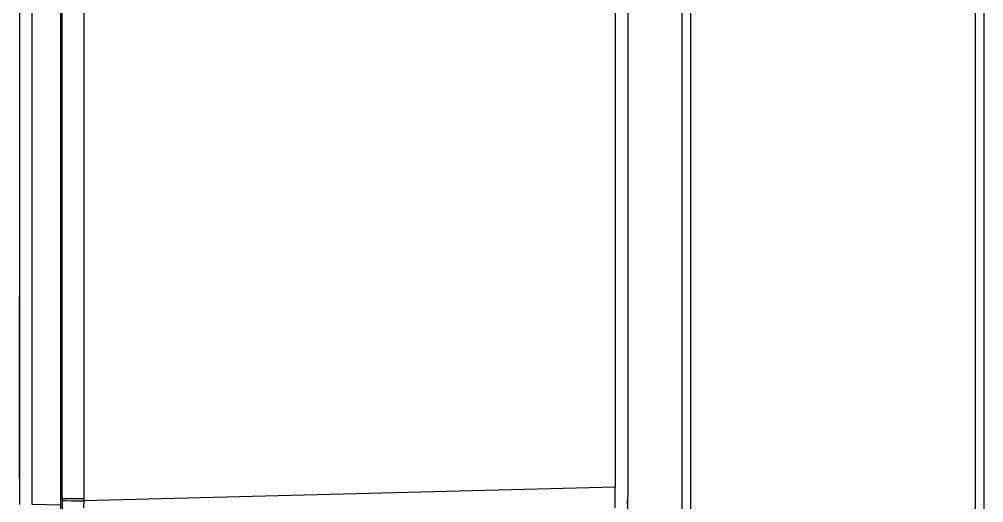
# Model space of a CAD drawing. Header units: feet. Extents: x 0.3 to 98.5, y -18.6 to 31.5.
# Drawn here: x 48.094 to 48.595, y -6.442 to -6.191 of the extents above; entities that cross this region are included whole.
import ezdxf

# ---------------------------------------------------------------- set-up
doc = ezdxf.new("R2010")
doc.units = ezdxf.units.FT
doc.header["$MEASUREMENT"] = 0
doc.layers.add('E-COMB-BOX', color=42, linetype='Continuous')
doc.layers.add('S-BEAM', color=7, linetype='Continuous')

msp = doc.modelspace()

# ---------------------------------------------------------------- linework, layer by layer
at = {"layer": 'E-COMB-BOX', "lineweight": 25}
for p, q in [((48.11541, -6.47718), (48.11541, -5.77149)), ((48.12723, -6.15782), (48.12723, -6.44015)), ((48.09377, -6.42951), (48.09377, -6.33495)), ((48.40991, -6.49193), (48.40991, -6.4394)), ((48.12723, -6.44015), (48.11541, -6.44015))]:
    msp.add_line(p, q, dxfattribs=at)
for points in [[(48.11541, -5.77149), (48.10037, -5.77189), (48.10035, -5.77205), (48.10034, -5.77251), (48.10033, -5.77326), (48.10032, -5.77426), (48.1003, -5.77746), (48.1003, -5.78177), (48.1003, -5.78707), (48.10031, -5.78904), (48.10031, -5.79109), (48.10032, -5.79322), (48.10034, -5.79918), (48.10037, -5.80564), (48.09379, -5.80564), (48.09379, -6.44303)], [(48.11541, -6.44342), (48.10037, -6.44303), (48.10037, -5.80564), (48.11541, -5.80525)], [(48.40991, -5.81001), (48.40991, -6.43812), (48.40984, -6.44031)], [(48.40991, -5.81416), (48.40333, -5.81416), (48.40333, -6.43397)], [(48.11605, -6.44015), (48.11605, -6.15782)], [(48.09377, -6.33495), (48.09379, -6.33495)], [(48.09379, -6.33833), (48.09377, -6.33833)], [(48.09374, -6.34166), (48.09377, -6.34166)], [(48.09374, -6.34703), (48.09377, -6.34703)], [(48.09374, -6.35699), (48.09374, -6.37521), (48.09377, -6.37521)], [(48.09374, -6.35699), (48.09377, -6.35699)], [(48.09374, -6.3571), (48.09377, -6.3571)], [(48.09377, -6.36799), (48.09374, -6.36799)], [(48.09374, -6.37712), (48.09377, -6.37712)], [(48.09377, -6.379), (48.09374, -6.379), (48.09374, -6.38129), (48.09377, -6.38129)], [(48.09377, -6.38865), (48.09374, -6.38865), (48.09374, -6.39144), (48.09377, -6.39144)], [(48.09374, -6.39892), (48.09377, -6.39892)], [(48.09374, -6.3991), (48.09374, -6.39914), (48.09377, -6.39914)], [(48.09374, -6.39963), (48.09377, -6.39963)], [(48.09374, -6.40253), (48.09377, -6.40253)], [(48.09374, -6.40713), (48.09377, -6.40713)], [(48.09374, -6.41731), (48.09377, -6.41731)], [(48.09374, -6.42268), (48.09377, -6.42268)], [(48.09377, -6.42613), (48.09379, -6.42613)], [(48.09379, -6.42951), (48.09377, -6.42951)], [(48.4034, -6.44478), (48.40339, -6.44157), (48.40337, -6.43792), (48.40333, -6.43397), (48.12722, -6.4412), (48.12704, -6.44473)], [(48.11605, -6.44015), (48.11604, -6.44097), (48.11604, -6.44234), (48.11603, -6.4444), (48.11602, -6.44675), (48.11601, -6.44863), (48.116, -6.45018), (48.116, -6.45274), (48.11599, -6.45536), (48.11599, -6.45794), (48.11599, -6.45933), (48.11599, -6.4607), (48.116, -6.46202), (48.116, -6.46321), (48.11602, -6.46427), (48.11603, -6.46498), (48.11604, -6.46522), (48.11605, -6.46523), (48.1158, -6.46557), (48.11552, -6.46588), (48.11541, -6.46599)], [(48.11604, -6.44097), (48.11814, -6.44101), (48.12081, -6.44107), (48.1239, -6.44113), (48.12722, -6.4412), (48.12723, -6.44015)], [(48.40984, -6.44031), (48.4095, -6.44233)]]:
    msp.add_lwpolyline(points, dxfattribs=at)
at = {"layer": 'S-BEAM'}
for p, q in [((48.43809, -5.80798), (48.43809, -6.46226)), ((48.4425, -5.80798), (48.4425, -6.46226)), ((48.59046, -5.80798), (48.59046, -6.86923)), ((48.59487, -5.80798), (48.59487, -6.86788))]:
    msp.add_line(p, q, dxfattribs=at)

doc.saveas('drawing.dxf')
